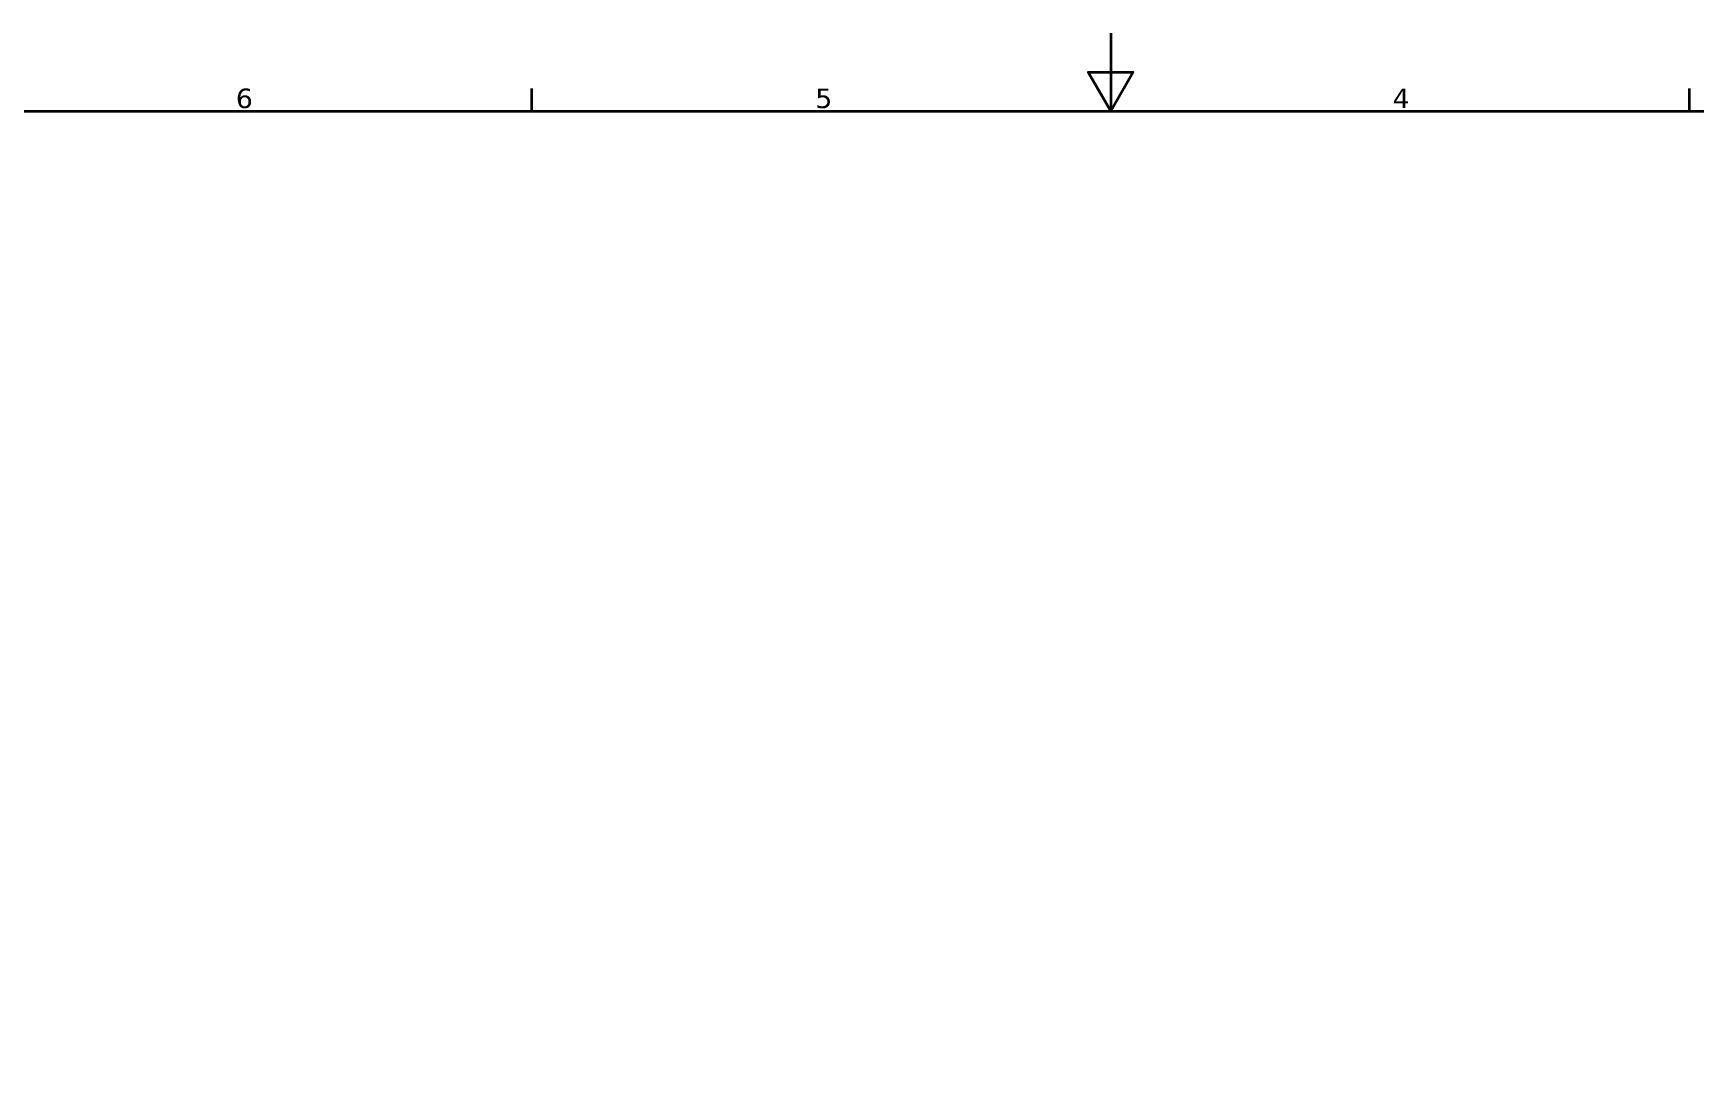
# Model space of a CAD drawing. Header units: millimetres. Extents: x 0 to 67800, y 0 to 42000.
# Drawn here: x 15877 to 37192, y 28831 to 42000 of the extents above; entities that cross this region are included whole.
import ezdxf

# ---------------------------------------------------------------- set-up
doc = ezdxf.new("R2010")
doc.units = ezdxf.units.MM
doc.header["$LTSCALE"] = 100
doc.layers.add('Border (ISO)', color=7, linetype='Continuous', lineweight=35)
doc.layers.add('Hatch (ISO)', color=7, linetype='Continuous', lineweight=18)
doc.styles.add('Note Text (ISO)', font='verdana.ttf')
pattern_1 = [(135, (0, 0), (-224.5064, -224.5064), [])]

# ---------------------------------------------------------------- blocks, each defined once
blk = doc.blocks.new('Borders Default Border')
at = {"layer": 'Border (ISO)'}
for p, q in [((222.75, 410), (222.75, 412.9)), ((371.25, 410), (371.25, 412.9))]:
    blk.add_line(p, q, dxfattribs=at)
at = {"layer": 'Border (ISO)', "flags": 128}
for points in [[(297, 420), (297, 410), (294.11, 415), (299.89, 415), (297, 410)], [(10, 10), (10, 410), (584, 410), (584, 10), (10, 10)]]:
    blk.add_lwpolyline(points, dxfattribs=at)
at = {"layer": 'Border (ISO)', "char_height": 2.5, "attachment_point": 7, "style": 'Note Text (ISO)'}
for s, insert in [('6', (184.76, 410.35)), ('5', (259.09, 410.35)), ('4', (333.16, 410.4))]:
    blk.add_mtext(s, dxfattribs=dict(at, insert=insert))

msp = doc.modelspace()

# ---------------------------------------------------------------- hatches: boundary and pattern name
at = {"layer": 'Hatch (ISO)'}
h = msp.add_hatch(dxfattribs=at)
h.set_pattern_fill('ANSI31', color=256, scale=2540, style=0)
h.set_pattern_definition([(45, (0, 0), (-224.5064, 224.5064), [])])
h.paths.add_polyline_path([(17539, 33540), (17453, 33540), (17452, 33490), (17538, 33490)])
h.paths.add_polyline_path([(18378, 33485), (18464, 33485), (18465, 33535), (18379, 33535)])
h = msp.add_hatch(dxfattribs=at)
h.set_pattern_fill('ANSI31', color=256, scale=2540, angle=90, style=0)
h.set_pattern_definition(pattern_1)
h.paths.add_polyline_path([(18839, 33533), (18753, 33533), (18752, 33483), (18838, 33483)])
h.paths.add_polyline_path([(19678, 33479), (19764, 33478), (19765, 33528), (19679, 33529)])
h = msp.add_hatch(dxfattribs=at)
h.set_pattern_fill('ANSI31', color=256, scale=2540, angle=90, style=0)
h.set_pattern_definition(pattern_1)
h.paths.add_polyline_path([(26639, 33493), (26553, 33494), (26552, 33444), (26638, 33443)])
h.paths.add_polyline_path([(27478, 33439), (27564, 33439), (27564, 33489), (27478, 33489)])

# ---------------------------------------------------------------- block references
at = {"xscale": 100, "yscale": 100, "zscale": 100}
msp.add_blockref('Borders Default Border', (0, 0), dxfattribs=at)

doc.saveas('drawing.dxf')
